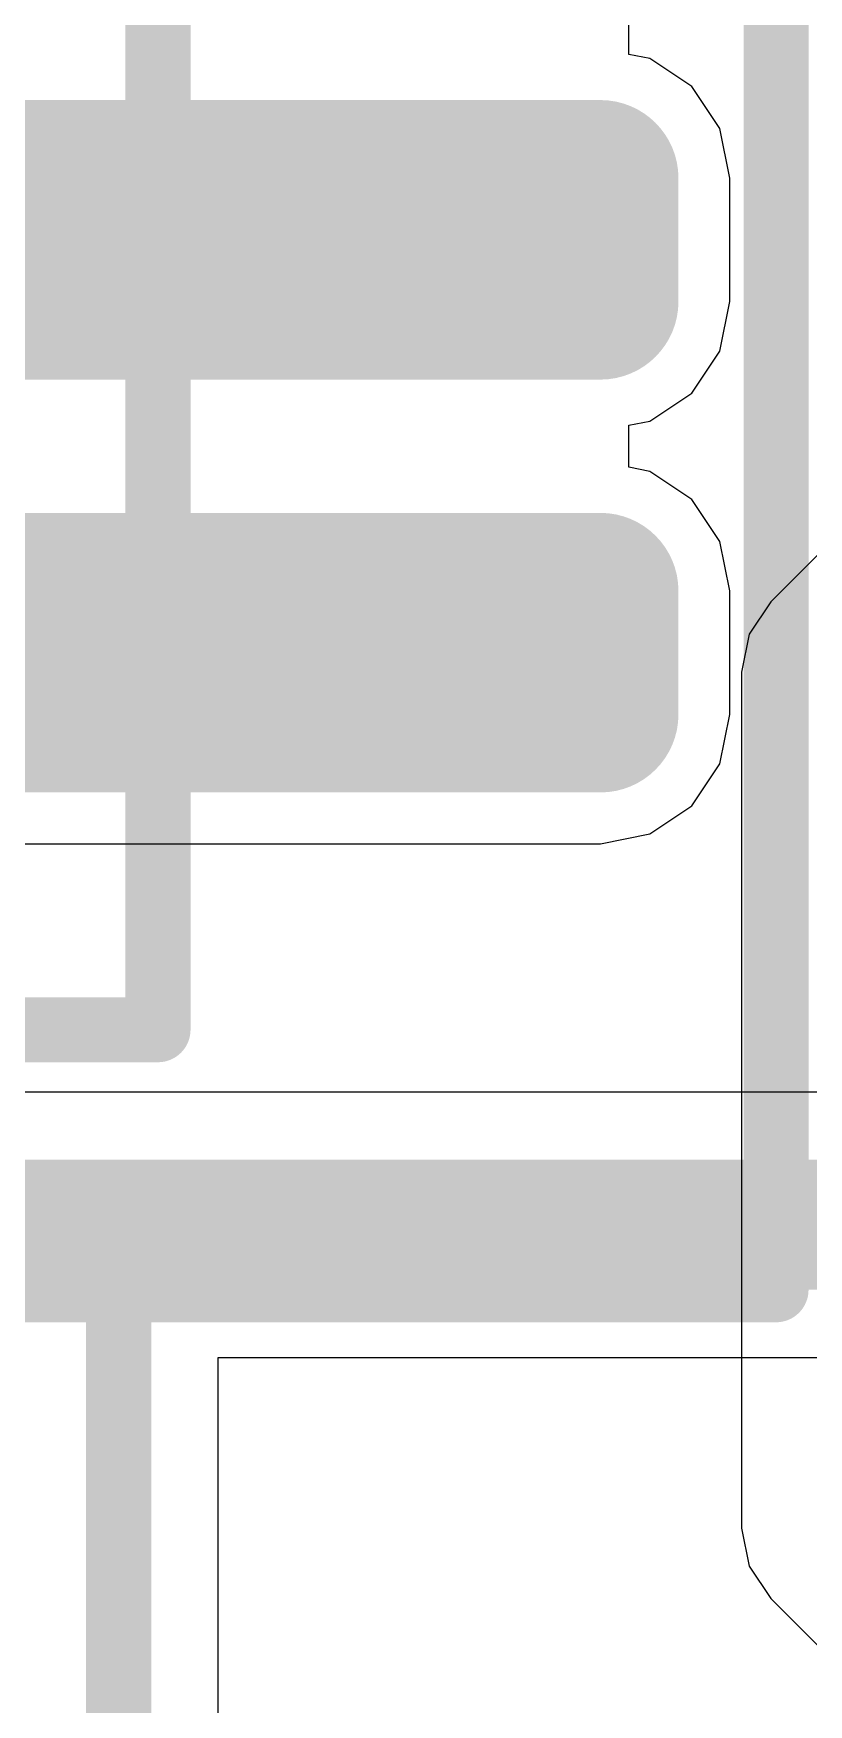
# Model space of a CAD drawing. Header units: inches. Extents: x -27 to 142, y -1 to 42.
# Drawn here: x 43.92 to 46.3, y 17.12 to 22.26 of the extents above; entities that cross this region are included whole.
import ezdxf

# ---------------------------------------------------------------- set-up
doc = ezdxf.new("R2010")
doc.units = ezdxf.units.IN
for name, color, linetype in [('Bottom Layer', 5, 'Continuous'), ('Bottom Overlay', 54, 'Continuous'), ('Bottom Solder', 6, 'Continuous'), ('Mechanical 13', 56, 'Continuous'), ('Mechanical 15', 56, 'Continuous'), ('Top Layer', 1, 'Continuous')]:
    doc.layers.add(name, color=color, linetype=linetype)

# ---------------------------------------------------------------- blocks, each defined once
blk = doc.blocks.new('SMDHDRV10P127_2X5_615X330X560B_B_766')
at = {"layer": 'Bottom Layer'}
h = blk.add_hatch(color=5, dxfattribs=at)
edge = h.paths.add_edge_path()
edge.add_arc((-2.96, 2.73), 0.19, 90, 180)
edge.add_line((-3.15, 2.73), (-3.15, 2.35))
edge.add_arc((-2.96, 2.35), 0.19, 180, 270)
edge.add_line((-2.96, 2.16), (-0.94, 2.16))
edge.add_arc((-0.94, 2.35), 0.19, 270, 360)
edge.add_line((-0.75, 2.35), (-0.75, 2.73))
edge.add_arc((-0.94, 2.73), 0.19, 0, 90)
edge.add_line((-0.94, 2.92), (-2.96, 2.92))
h = blk.add_hatch(color=5, dxfattribs=at)
edge = h.paths.add_edge_path()
edge.add_arc((-2.96, 1.46), 0.19, 90, 180)
edge.add_line((-3.15, 1.46), (-3.15, 1.08))
edge.add_arc((-2.96, 1.08), 0.19, 180, 270)
edge.add_line((-2.96, 0.89), (-0.94, 0.89))
edge.add_arc((-0.94, 1.08), 0.19, 270, 360)
edge.add_line((-0.75, 1.08), (-0.75, 1.46))
edge.add_arc((-0.94, 1.46), 0.19, 0, 90)
edge.add_line((-0.94, 1.65), (-2.96, 1.65))
at = {"layer": 'Bottom Solder'}
h = blk.add_hatch(color=6, dxfattribs=at)
edge = h.paths.add_edge_path()
edge.add_arc((-2.96, 2.73), 0.24, 90, 180)
edge.add_line((-3.2, 2.73), (-3.2, 2.35))
edge.add_arc((-2.96, 2.35), 0.24, 180, 270)
edge.add_line((-2.96, 2.11), (-0.94, 2.11))
edge.add_arc((-0.94, 2.35), 0.24, 270, 360)
edge.add_line((-0.7, 2.35), (-0.7, 2.73))
edge.add_arc((-0.94, 2.73), 0.24, 0, 90)
edge.add_line((-0.94, 2.97), (-2.96, 2.97))
h = blk.add_hatch(color=6, dxfattribs=at)
edge = h.paths.add_edge_path()
edge.add_arc((-2.96, 1.46), 0.24, 90, 180)
edge.add_line((-3.2, 1.46), (-3.2, 1.08))
edge.add_arc((-2.96, 1.08), 0.24, 180, 270)
edge.add_line((-2.96, 0.84), (-0.94, 0.84))
edge.add_arc((-0.94, 1.08), 0.24, 270, 360)
edge.add_line((-0.7, 1.08), (-0.7, 1.46))
edge.add_arc((-0.94, 1.46), 0.24, 0, 90)
edge.add_line((-0.94, 1.7), (-2.96, 1.7))
at = {"layer": 'Bottom Overlay'}
blk.add_lwpolyline([(1.95, 4.21, 0.2, 0.2, 0), (-1.95, 4.21, 0.2, 0.2, 0)], format="xyseb", dxfattribs=at)
blk.add_lwpolyline([(-2, 4.21, 0.1, 0.1, 1), (-1.9, 4.21, 0.1, 0.1, 1)], format="xyseb", close=True, dxfattribs=at)
at = {"layer": 'Mechanical 13'}
for points in [[(-1.6, 3.7, 0.2, 0.2, 0), (-1.6, -3.7, 0.2, 0.2, 0)], [(1.6, 3.7, 0.2, 0.2, 0), (-1.6, 3.7, 0.2, 0.2, 0)]]:
    blk.add_lwpolyline(points, format="xyseb", dxfattribs=at)
blk.add_lwpolyline([(-1.65, 3.7, 0.1, 0.1, 1), (-1.55, 3.7, 0.1, 0.1, 1)], format="xyseb", close=True, dxfattribs=at)
blk.add_lwpolyline([(-1.65, 3.7, 0.1, 0.1, 1), (-1.55, 3.7, 0.1, 0.1, 1)], format="xyseb", close=True, dxfattribs=at)
at = {"layer": 'Mechanical 15'}
for points in [[(-3.5, 4.5, 0.2, 0.2, 0), (-3.5, -4.5, 0.2, 0.2, 0)], [(3.5, 4.5, 0.2, 0.2, 0), (-3.5, 4.5, 0.2, 0.2, 0)]]:
    blk.add_lwpolyline(points, format="xyseb", dxfattribs=at)
blk.add_lwpolyline([(-3.55, 4.5, 0.1, 0.1, 1), (-3.45, 4.5, 0.1, 0.1, 1)], format="xyseb", close=True, dxfattribs=at)
blk.add_lwpolyline([(-3.55, 4.5, 0.1, 0.1, 1), (-3.45, 4.5, 0.1, 0.1, 1)], format="xyseb", close=True, dxfattribs=at)

msp = doc.modelspace()

# ---------------------------------------------------------------- linework, layer by layer
at = {"layer": 'Bottom Layer'}
for p, q in [((45.7474, 22.2002), (45.7474, 22.3297)), ((45.8122, 22.1874), (45.7474, 22.2002)), ((45.9412, 22.1012), (45.8122, 22.1874)), ((46.0274, 21.9722), (45.9412, 22.1012)), ((46.0577, 21.82), (46.0274, 21.9722)), ((46.0577, 21.44), (46.0577, 21.82)), ((46.0274, 21.2878), (46.0577, 21.44)), ((45.9412, 21.1588), (46.0274, 21.2878)), ((45.8122, 21.0726), (45.9412, 21.1588)), ((45.7474, 21.0597), (45.8122, 21.0726)), ((45.7474, 20.9302), (45.7474, 21.0597)), ((45.8122, 20.9174), (45.7474, 20.9302)), ((45.9412, 20.8312), (45.8122, 20.9174)), ((46.0274, 20.7022), (45.9412, 20.8312)), ((46.0577, 20.55), (46.0274, 20.7022)), ((46.0577, 20.17), (46.0577, 20.55)), ((46.0274, 20.0178), (46.0577, 20.17)), ((45.9412, 19.8888), (46.0274, 20.0178)), ((45.8122, 19.8026), (45.9412, 19.8888)), ((45.66, 19.7723), (45.8122, 19.8026)), ((43.64, 19.7723), (45.66, 19.7723)), ((46.6311, 19.0078), (40.4689, 19.0078)), ((44.4849, 16.8), (44.4849, 18.1922)), ((44.4849, 18.1922), (46.8, 18.1922))]:
    msp.add_line(p, q, dxfattribs=at)
for points in [[(40.3, 18.6, 0.4, 0.4, 0), (44.179, 18.6, 0.4, 0.4, 0)], [(44.179, 18.6, 0.4, 0.4, 0), (46.8, 18.6, 0.4, 0.4, 0)], [(44.179, 16.1, 0.2, 0.2, 0), (44.179, 18.6, 0.2, 0.2, 0)]]:
    msp.add_lwpolyline(points, format="xyseb", dxfattribs=at)
for points in [[(44.079, 18.6, 0.2, 0.2, 1), (44.279, 18.6, 0.2, 0.2, 1)], [(44.079, 18.6, 0.2, 0.2, 1), (44.279, 18.6, 0.2, 0.2, 1)], [(44.129, 18.6, 0.1, 0.1, 1), (44.229, 18.6, 0.1, 0.1, 1)]]:
    msp.add_lwpolyline(points, format="xyseb", close=True, dxfattribs=at)
at = {"layer": 'Top Layer'}
for p, q in [((46.4608, 20.7934), (46.1837, 20.5163)), ((46.1837, 20.5163), (46.1174, 20.4171)), ((46.1174, 20.4171), (46.0941, 20.3)), ((46.0941, 20.3), (46.0941, 20.3)), ((46.0941, 20.3), (46.0941, 17.6667)), ((46.0941, 17.6667), (46.0941, 17.6667)), ((46.0941, 17.6667), (46.1174, 17.5496)), ((46.1174, 17.5496), (46.1837, 17.4504)), ((46.1837, 17.4504), (46.4608, 17.1733))]:
    msp.add_line(p, q, dxfattribs=at)

# ---------------------------------------------------------------- block references
at = {"rotation": 180}
msp.add_blockref('SMDHDRV10P127_2X5_615X330X560B_B_766', (42.7, 22.9), dxfattribs=at)

doc.saveas('drawing.dxf')
